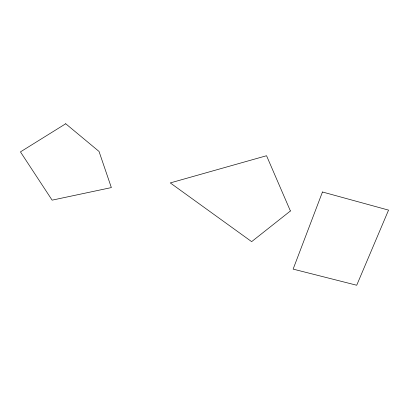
<?xml version="1.0" encoding="UTF-8"?>
<svg xmlns="http://www.w3.org/2000/svg" width="409" height="409" viewBox="0 0 409 409"><rect width="100%" height="100%" fill="white"/><g stroke="black" fill="none" stroke-linecap="round" stroke-linejoin="round"><path stroke-width="0.61" d="M322.466 191.99L293.13 269.117L356.714 285.242L388.55 210.114L322.466 191.99M290.405 210.978L251.647 241.642L170.277 182.92L266.55 155.727L290.405 210.978M65.721 123.758L20.45 151.887L52.117 200.149L111.35 187.583L99.029 151.437L65.721 123.758"/></g></svg>
